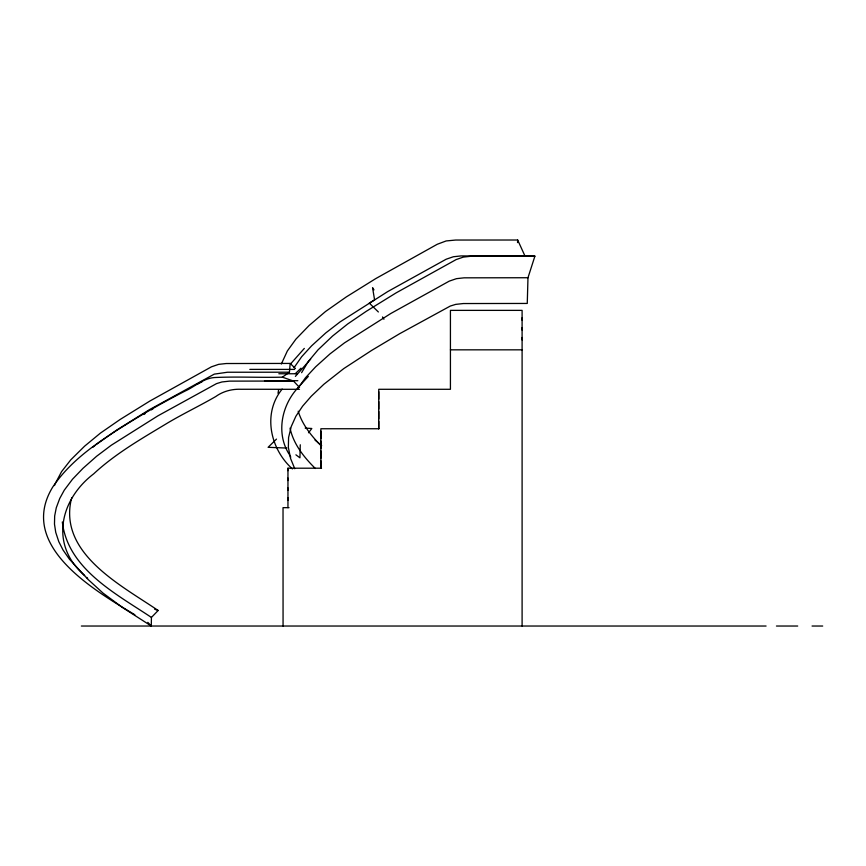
<?xml version="1.0" encoding="UTF-8"?>
<svg xmlns="http://www.w3.org/2000/svg" width="866" height="866" viewBox="0 0 866 866"><rect width="100%" height="100%" fill="white"/><g stroke="black" fill="none" stroke-linecap="round" stroke-linejoin="round"><path stroke-width="1.3" d="M287.956 500.267L287.956 497.798M287.956 490.394L287.956 487.926M287.956 480.533L287.956 478.064M287.956 470.671L287.956 468.203L321.524 468.203M378.745 421.352L378.745 428.746L378.745 389.289L450.428 389.289L450.428 310.374L522.101 310.374L522.101 626.031M522.101 339.97L522.101 337.502M522.101 330.108L522.101 327.64M522.101 320.236L522.101 317.779M299.528 387.448L293.466 381.029L229.533 381.127L221.945 381.96L216.511 383.627L157.883 415.853L111.292 445.221L96.646 456.23L82.984 468.322L72.495 479.234L64.29 490.145L59.732 498.491L56.279 507.768L54.666 515.974L54.482 524.125L55.738 532.352L58.791 541.661L63.012 549.964L69.323 559.046L87.726 579.127L103 593.08L122.712 607.651L151.29 626.021L151.42 617.436L158.153 610.498C121.392 585.405 58.856 553.731 71.218 499.585M300.264 444.778L299.939 457.822L295.912 454.823M294.039 367.693L301.649 356.749L311.587 345.859L325.822 332.89L340.154 321.838L387.73 291.582L446.185 259.215L453.362 256.758L460.961 255.925L534.896 256.163L527.979 277.737L527.264 303.446L463.332 303.544L455.743 304.377L450.309 306.044L399.713 333.67L371.709 350.373L343.813 368.559L323.862 384.266L311.273 396.217L302.591 406.186L295.891 416.243L291.257 426.505L288.584 437.482L288.356 447.451L290.565 458.482L294.765 468.723M517.543 242.577L517.673 240.012L455.668 240.044L446.152 240.943L437.243 244.277L375.812 278.56L346.259 296.951L325.529 311.511L309.151 325.464L295.934 339.126L287.36 350.957L281.353 363.991M134.869 614.763C93.799 590.027 17.266 545.483 52.631 487.201C70.969 459.792 99.254 441.195 126.815 424.091C145.704 412.259 165.135 401.315 184.956 391.129C194.861 386.669 203.315 378.301 214.616 377.533C237.176 376.472 259.8 377.728 282.381 377.165L289.46 372.207L290.164 363.428L226.232 363.525L218.643 364.359L211.456 366.816L149.861 401.045L120.136 419.469L100.434 433.097L84.673 446.109L70.785 459.824L61.573 471.624L55.218 483.693M278.008 393.326L278.625 389.7M71.499 498.664L71.802 497.733M54.493 485.555L54.839 484.624M301.606 372.694L308.199 361.631L318.038 349.842L332.566 336.04L347.645 324.003L366.286 311.305L396.163 292.849L456.198 259.551L463.375 257.094L470.963 256.26L534.896 256.163M297.666 388.682L305.481 377.76L315.603 366.859L330.033 353.869L344.516 342.849L390.815 313.492L449.27 281.125L456.458 278.668L464.046 277.834L527.979 277.737M282.164 389.105C262.279 413.396 270.192 449.086 292.427 468.917M295.393 376.385L310.667 359.13M290.651 363.85L304.323 348.413M308.523 432.773L311.825 428.497L305.168 428.085M296.724 389.115C281.547 406.533 276.297 433.054 288.681 453.481M297.46 388.206L308.318 376.407M295.295 373.679L300.989 368.191M276.481 439.094L268.114 447.311L286.852 448.068M92.651 447.408L94.957 445.557M96.126 444.626L116.672 430.066L149.158 409.824L214.292 374.123L227.466 372.239L289.46 372.207M143.756 414.478L145.261 413.558M151.366 409.824L152.914 408.893M202.33 381.57L197.188 384.244M450.428 349.832L522.101 349.832M294.559 369.403L249.83 369.392M278.83 373.755L297.384 373.755M264.498 380.704L297.85 380.694M299.495 389.278C280.064 389.343 260.623 389.224 241.192 389.278C232.153 388.888 223.125 391.215 215.742 396.541C199.808 405.797 183.116 413.731 167.268 423.182C141.818 438.564 115.633 453.438 93.734 473.81C59.624 499.779 49.535 545.418 84.673 575.511M378.897 428.746L320.875 428.746L320.875 468.203L320.875 460.809M289.017 507.66L283.03 507.66L283.063 626.031M81.372 626.031L766.074 626.031M776.445 626.031L797.705 626.031M812.059 626.031L822.7 626.031M282.381 377.165L293.466 381.029M154.613 609.188L158.153 610.498M151.42 617.436C116.044 593.784 67.797 569.016 62.33 521.981M321.697 445.654L317.194 441.963M315.029 440.112L316.101 441.032M86.665 577.384L87.683 578.326M290.164 363.428L295.447 368.548M378.366 311.976L369.284 303.089L374.577 299.874L372.575 287.718L373.982 289.883M315.354 468.506C303.998 457.302 293.444 444.106 290.045 428.14M321.362 446.012C311.5 436.096 302.31 424.784 298.196 411.198M147.815 622.351L151.29 626.021M382.512 316.945L383.941 319.229M290.24 456.22L290.792 457.129M289.179 454.39L289.709 455.31M517.673 240.012L524.893 255.827M378.745 391.757L378.745 399.15M378.745 401.618L378.745 409.023M378.745 411.48L378.745 418.884M320.875 431.214L320.875 438.607M320.875 441.075L320.875 448.48M320.875 450.937L320.875 458.341M287.956 468.203L287.956 507.66"/></g></svg>
